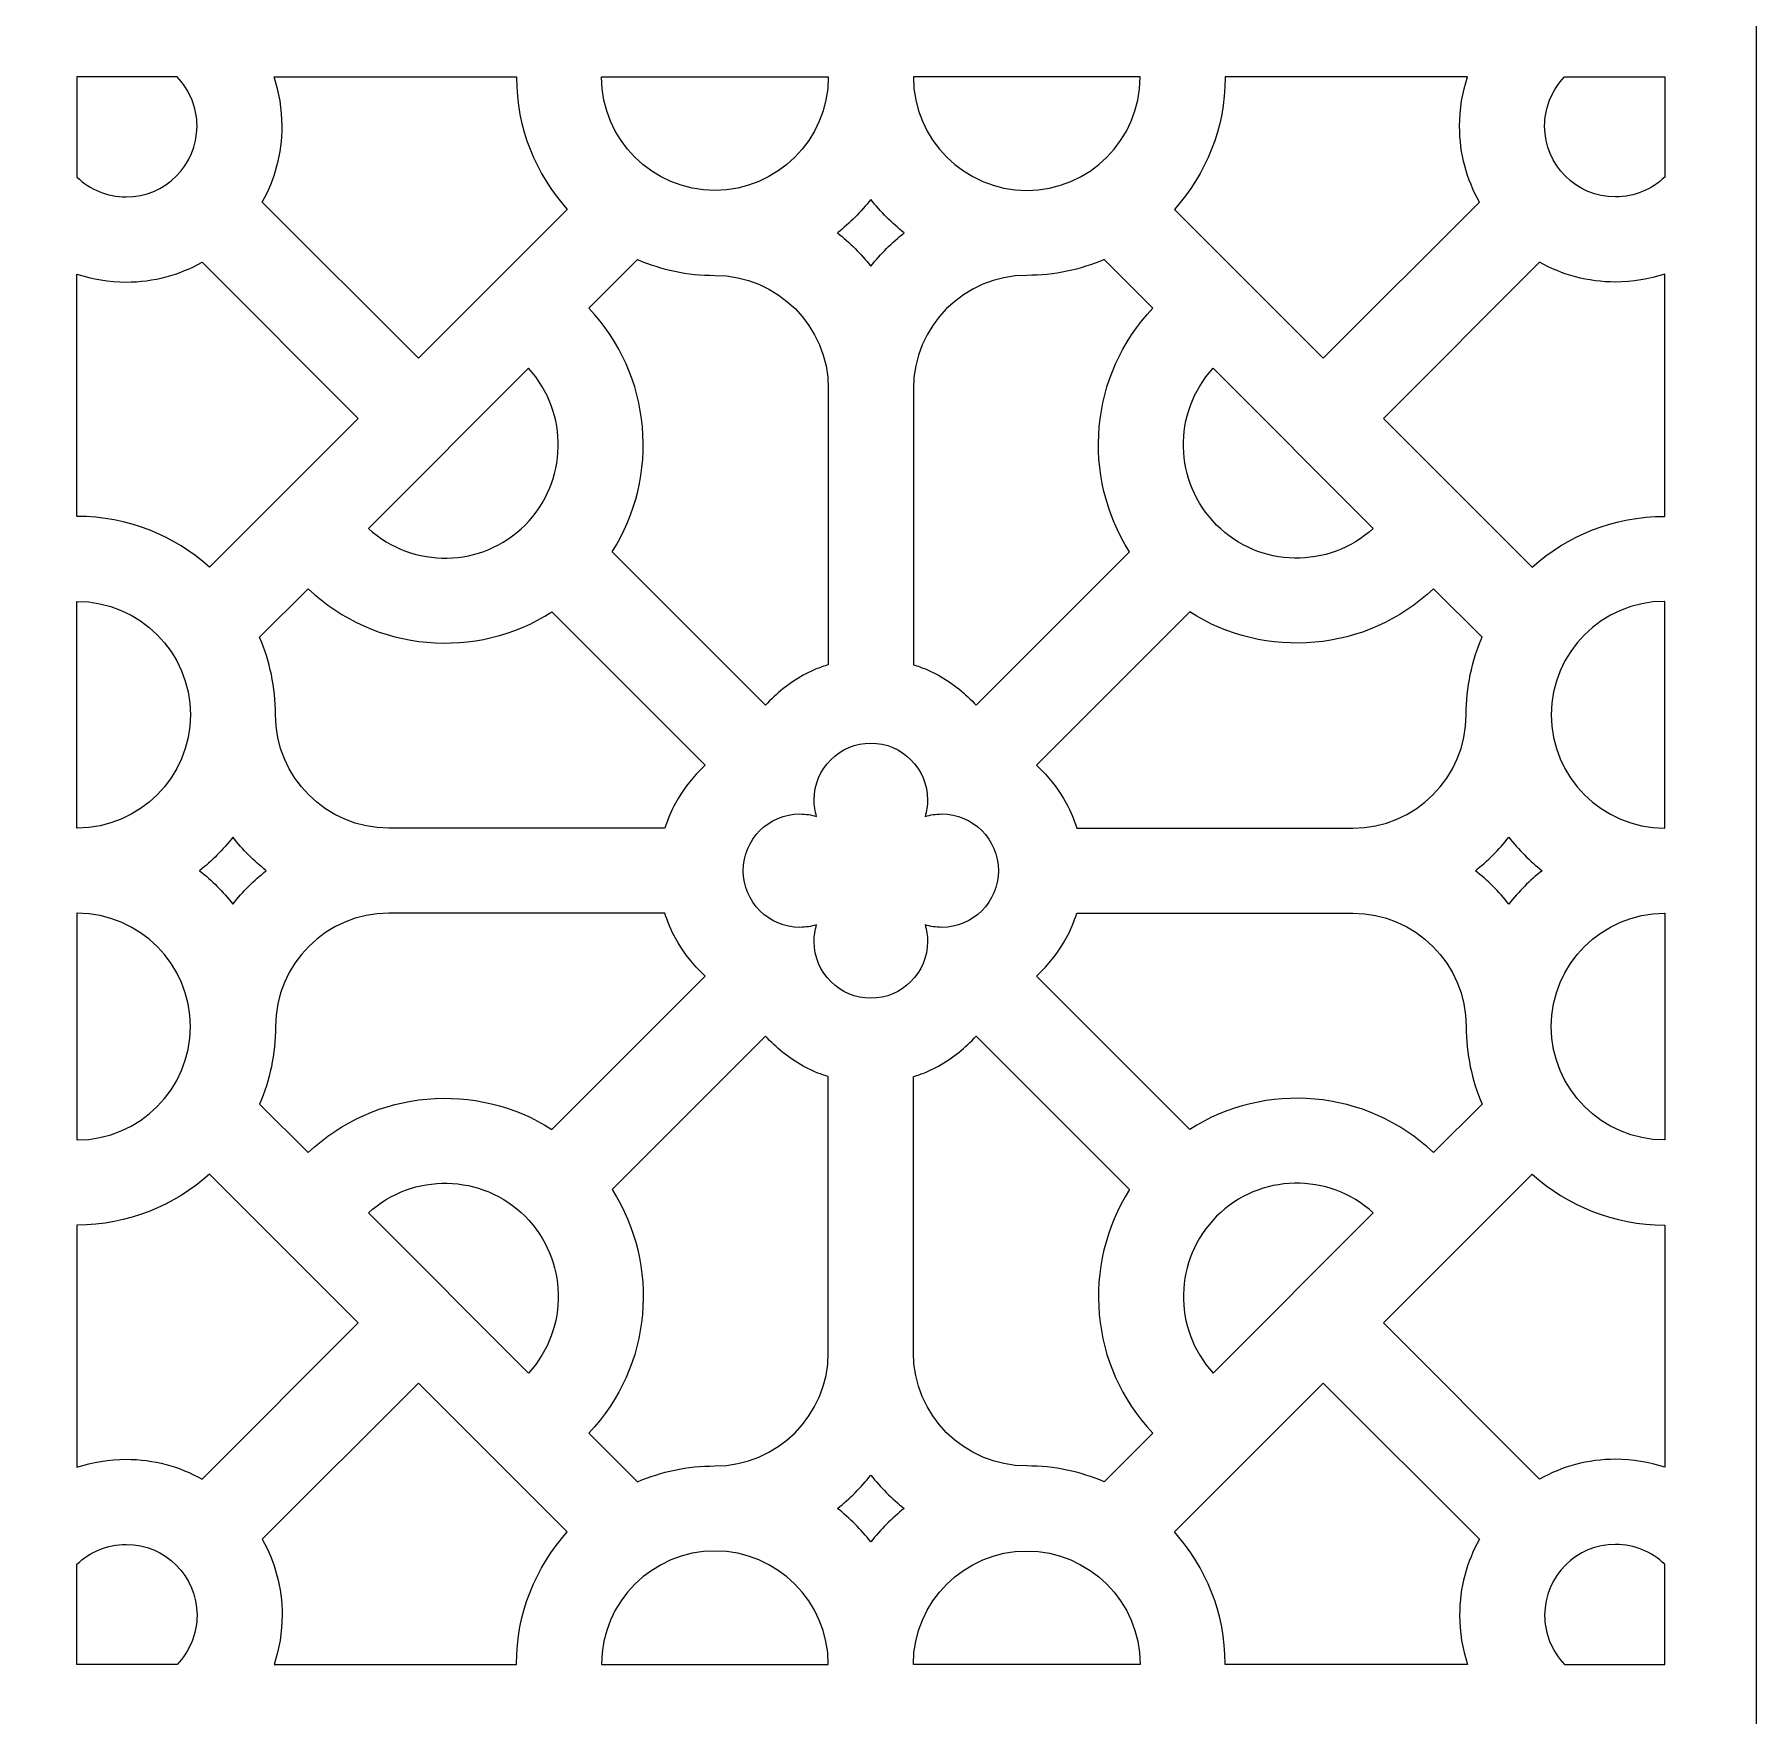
# Model space of a CAD drawing. Header units: centimetres. Extents: x -27.5 to -15.9, y -9.5 to 9.5.
# Drawn here: x -18.29 to -15.863, y -7.095 to -4.725 of the extents above; entities that cross this region are included whole.
import ezdxf

# ---------------------------------------------------------------- set-up
doc = ezdxf.new("R2010")
doc.units = ezdxf.units.CM
doc.header["$MEASUREMENT"] = 0
doc.layers.add('layer 1', color=7, linetype='Continuous')

msp = doc.modelspace()

# ---------------------------------------------------------------- linework, layer by layer
at = {"layer": 'layer 1', "color": 7, "lineweight": 9}
for points, knots in [([(-20.71823, 9.5), (-20.71823, 9.5), (-20.71823, 9.5), (-20.71823, 9.5), (-20.71823, 9.5), (-20.71823, 9.5), (-15.86253, 9.5), (-15.86253, 9.5), (-15.86253, 9.5), (-15.86253, 9.5), (-15.86253, -9.5), (-15.86253, -9.5), (-15.86253, -9.5), (-15.86253, -9.5), (-20.71823, -9.5), (-20.71823, -9.5), (-20.71823, -9.5), (-20.71823, -9.5), (-20.71823, 9.5), (-20.71823, 9.5)], [0, 0, 0, 0, 0.1666667, 0.1666667, 0.1666667, 0.1666667, 0.3333333, 0.3333333, 0.3333333, 0.3333333, 0.5, 0.5, 0.5, 0.5, 0.6666667, 0.6666667, 0.6666667, 0.6666667, 1, 1, 1, 1]), ([(-18.08925, -4.78488), (-18.08925, -4.78488), (-18.08925, -4.78488), (-18.08925, -4.78488), (-18.08925, -4.78488), (-18.07187, -4.80287), (-18.06116, -4.82734), (-18.06116, -4.85421), (-18.06116, -4.85421), (-18.06116, -4.90926), (-18.10605, -4.95414), (-18.1611, -4.95414), (-18.1611, -4.95414), (-18.18797, -4.95414), (-18.21244, -4.94343), (-18.23043, -4.92606), (-18.23043, -4.92606), (-18.23043, -4.92606), (-18.23043, -4.78488), (-18.23043, -4.78488), (-18.23043, -4.78488), (-18.23043, -4.78488), (-18.08925, -4.78488), (-18.08925, -4.78488)], [0, 0, 0, 0, 0.1428571, 0.1428571, 0.1428571, 0.1428571, 0.2857143, 0.2857143, 0.2857143, 0.2857143, 0.4285714, 0.4285714, 0.4285714, 0.4285714, 0.5714286, 0.5714286, 0.5714286, 0.5714286, 0.7142857, 0.7142857, 0.7142857, 0.7142857, 1, 1, 1, 1]), ([(-17.96921, -4.9613), (-17.96921, -4.9613), (-17.96921, -4.9613), (-17.96921, -4.9613), (-17.96921, -4.9613), (-17.96921, -4.9613), (-17.74903, -5.18149), (-17.74903, -5.18149), (-17.74903, -5.18149), (-17.74903, -5.18149), (-17.53914, -4.97159), (-17.53914, -4.97159), (-17.53914, -4.97159), (-17.58358, -4.92215), (-17.61071, -4.85687), (-17.61086, -4.78545), (-17.61086, -4.78545), (-17.61086, -4.78526), (-17.61086, -4.78508), (-17.61086, -4.78488), (-17.61086, -4.78488), (-17.61086, -4.78488), (-17.9525, -4.78488), (-17.9525, -4.78488), (-17.9525, -4.78488), (-17.94521, -4.80669), (-17.94125, -4.83001), (-17.94125, -4.85421), (-17.94125, -4.85421), (-17.94125, -4.89305), (-17.95143, -4.92958), (-17.96921, -4.9613)], [0, 0, 0, 0, 0.1111111, 0.1111111, 0.1111111, 0.1111111, 0.2222222, 0.2222222, 0.2222222, 0.2222222, 0.3333333, 0.3333333, 0.3333333, 0.3333333, 0.4444444, 0.4444444, 0.4444444, 0.4444444, 0.5555556, 0.5555556, 0.5555556, 0.5555556, 0.6666667, 0.6666667, 0.6666667, 0.6666667, 0.7777778, 0.7777778, 0.7777778, 0.7777778, 1, 1, 1, 1]), ([(-17.49095, -4.78488), (-17.49095, -4.78488), (-17.49095, -4.78488), (-17.49095, -4.78488), (-17.49095, -4.78488), (-17.49095, -4.78505), (-17.49095, -4.78522), (-17.49095, -4.78539), (-17.49095, -4.78539), (-17.49067, -4.87322), (-17.41895, -4.94477), (-17.33106, -4.94477), (-17.33106, -4.94477), (-17.2431, -4.94477), (-17.17134, -4.87311), (-17.17119, -4.78518), (-17.17119, -4.78518), (-17.17119, -4.78508), (-17.17117, -4.78499), (-17.17117, -4.78488), (-17.17117, -4.78488), (-17.17117, -4.78488), (-17.49095, -4.78488), (-17.49095, -4.78488)], [0, 0, 0, 0, 0.1428571, 0.1428571, 0.1428571, 0.1428571, 0.2857143, 0.2857143, 0.2857143, 0.2857143, 0.4285714, 0.4285714, 0.4285714, 0.4285714, 0.5714286, 0.5714286, 0.5714286, 0.5714286, 0.7142857, 0.7142857, 0.7142857, 0.7142857, 1, 1, 1, 1]), ([(-16.7315, -4.78488), (-16.7315, -4.78488), (-16.7315, -4.78488), (-16.7315, -4.78488), (-16.7315, -4.78488), (-16.7315, -4.78505), (-16.73151, -4.78522), (-16.73151, -4.78539), (-16.73151, -4.78539), (-16.73178, -4.87322), (-16.80349, -4.94477), (-16.89138, -4.94477), (-16.89138, -4.94477), (-16.97934, -4.94477), (-17.0511, -4.87311), (-17.05126, -4.78518), (-17.05126, -4.78518), (-17.05126, -4.78508), (-17.05127, -4.78499), (-17.05127, -4.78488), (-17.05127, -4.78488), (-17.05127, -4.78488), (-16.7315, -4.78488), (-16.7315, -4.78488)], [0, 0, 0, 0, 0.1428571, 0.1428571, 0.1428571, 0.1428571, 0.2857143, 0.2857143, 0.2857143, 0.2857143, 0.4285714, 0.4285714, 0.4285714, 0.4285714, 0.5714286, 0.5714286, 0.5714286, 0.5714286, 0.7142857, 0.7142857, 0.7142857, 0.7142857, 1, 1, 1, 1]), ([(-16.25323, -4.9613), (-16.25323, -4.9613), (-16.25323, -4.9613), (-16.25323, -4.9613), (-16.25323, -4.9613), (-16.25323, -4.9613), (-16.47342, -5.18149), (-16.47342, -5.18149), (-16.47342, -5.18149), (-16.47342, -5.18149), (-16.68332, -4.97159), (-16.68332, -4.97159), (-16.68332, -4.97159), (-16.63888, -4.92215), (-16.61173, -4.85687), (-16.61159, -4.78545), (-16.61159, -4.78545), (-16.61159, -4.78526), (-16.61158, -4.78508), (-16.61158, -4.78488), (-16.61158, -4.78488), (-16.61158, -4.78488), (-16.26996, -4.78488), (-16.26996, -4.78488), (-16.26996, -4.78488), (-16.27724, -4.80669), (-16.2812, -4.83001), (-16.2812, -4.85421), (-16.2812, -4.85421), (-16.2812, -4.89305), (-16.27103, -4.92958), (-16.25323, -4.9613)], [0, 0, 0, 0, 0.1111111, 0.1111111, 0.1111111, 0.1111111, 0.2222222, 0.2222222, 0.2222222, 0.2222222, 0.3333333, 0.3333333, 0.3333333, 0.3333333, 0.4444444, 0.4444444, 0.4444444, 0.4444444, 0.5555556, 0.5555556, 0.5555556, 0.5555556, 0.6666667, 0.6666667, 0.6666667, 0.6666667, 0.7777778, 0.7777778, 0.7777778, 0.7777778, 1, 1, 1, 1]), ([(-16.13319, -4.78488), (-16.13319, -4.78488), (-16.13319, -4.78488), (-16.13319, -4.78488), (-16.13319, -4.78488), (-16.15057, -4.80287), (-16.16128, -4.82734), (-16.16128, -4.85421), (-16.16128, -4.85421), (-16.16128, -4.90926), (-16.11639, -4.95414), (-16.06135, -4.95414), (-16.06135, -4.95414), (-16.03447, -4.95414), (-16.01002, -4.94343), (-15.99203, -4.92606), (-15.99203, -4.92606), (-15.99203, -4.92606), (-15.99203, -4.78488), (-15.99203, -4.78488), (-15.99203, -4.78488), (-15.99203, -4.78488), (-16.13319, -4.78488), (-16.13319, -4.78488)], [0, 0, 0, 0, 0.1428571, 0.1428571, 0.1428571, 0.1428571, 0.2857143, 0.2857143, 0.2857143, 0.2857143, 0.4285714, 0.4285714, 0.4285714, 0.4285714, 0.5714286, 0.5714286, 0.5714286, 0.5714286, 0.7142857, 0.7142857, 0.7142857, 0.7142857, 1, 1, 1, 1]), ([(-17.11123, -4.95763), (-17.11123, -4.95763), (-17.11123, -4.95763), (-17.11123, -4.95763), (-17.11123, -4.95763), (-17.09743, -4.97513), (-17.08162, -4.99094), (-17.06413, -5.00473), (-17.06413, -5.00473), (-17.08162, -5.01851), (-17.09743, -5.03432), (-17.11123, -5.05182), (-17.11123, -5.05182), (-17.12501, -5.03432), (-17.14082, -5.01851), (-17.15831, -5.00473), (-17.15831, -5.00473), (-17.14082, -4.99094), (-17.12501, -4.97513), (-17.11123, -4.95763)], [0, 0, 0, 0, 0.1666667, 0.1666667, 0.1666667, 0.1666667, 0.3333333, 0.3333333, 0.3333333, 0.3333333, 0.5, 0.5, 0.5, 0.5, 0.6666667, 0.6666667, 0.6666667, 0.6666667, 1, 1, 1, 1]), ([(-18.23043, -5.40444), (-18.23043, -5.40444), (-18.23043, -5.40444), (-18.23043, -5.40444), (-18.23043, -5.40444), (-18.23035, -5.40444), (-18.23028, -5.40445), (-18.23019, -5.40445), (-18.23019, -5.40445), (-18.15864, -5.4045), (-18.09324, -5.43166), (-18.0437, -5.47617), (-18.0437, -5.47617), (-18.0437, -5.47617), (-17.83381, -5.26628), (-17.83381, -5.26628), (-17.83381, -5.26628), (-17.83381, -5.26628), (-18.054, -5.04609), (-18.054, -5.04609), (-18.054, -5.04609), (-18.08572, -5.06389), (-18.12226, -5.07406), (-18.1611, -5.07406), (-18.1611, -5.07406), (-18.18531, -5.07406), (-18.20862, -5.0701), (-18.23043, -5.06282), (-18.23043, -5.06282), (-18.23043, -5.06282), (-18.23043, -5.40444), (-18.23043, -5.40444)], [0, 0, 0, 0, 0.1111111, 0.1111111, 0.1111111, 0.1111111, 0.2222222, 0.2222222, 0.2222222, 0.2222222, 0.3333333, 0.3333333, 0.3333333, 0.3333333, 0.4444444, 0.4444444, 0.4444444, 0.4444444, 0.5555556, 0.5555556, 0.5555556, 0.5555556, 0.6666667, 0.6666667, 0.6666667, 0.6666667, 0.7777778, 0.7777778, 0.7777778, 0.7777778, 1, 1, 1, 1]), ([(-17.47604, -5.45447), (-17.47604, -5.45447), (-17.47604, -5.45447), (-17.47604, -5.45447), (-17.47604, -5.45447), (-17.47604, -5.45447), (-17.25969, -5.67082), (-17.25969, -5.67082), (-17.25969, -5.67082), (-17.24455, -5.65404), (-17.22753, -5.64056), (-17.20664, -5.62852), (-17.20664, -5.62852), (-17.20664, -5.62852), (-17.18913, -5.62007), (-17.18913, -5.62007), (-17.18913, -5.62007), (-17.18306, -5.61766), (-17.17711, -5.61556), (-17.17117, -5.61373), (-17.17117, -5.61373), (-17.17117, -5.61373), (-17.17117, -5.22458), (-17.17117, -5.22458), (-17.17117, -5.22458), (-17.17117, -5.13651), (-17.24299, -5.06469), (-17.33106, -5.06469), (-17.33106, -5.06469), (-17.33106, -5.06469), (-17.33106, -5.06468), (-17.33106, -5.06468), (-17.33106, -5.06468), (-17.3698, -5.06468), (-17.40674, -5.05673), (-17.44035, -5.04239), (-17.44035, -5.04239), (-17.44035, -5.04239), (-17.50885, -5.11089), (-17.50885, -5.11089), (-17.50885, -5.11089), (-17.41898, -5.20542), (-17.40807, -5.34819), (-17.47604, -5.45447)], [0, 0, 0, 0, 0.0833333, 0.0833333, 0.0833333, 0.0833333, 0.1666667, 0.1666667, 0.1666667, 0.1666667, 0.25, 0.25, 0.25, 0.25, 0.3333333, 0.3333333, 0.3333333, 0.3333333, 0.4166667, 0.4166667, 0.4166667, 0.4166667, 0.5, 0.5, 0.5, 0.5, 0.5833333, 0.5833333, 0.5833333, 0.5833333, 0.6666667, 0.6666667, 0.6666667, 0.6666667, 0.75, 0.75, 0.75, 0.75, 0.8333333, 0.8333333, 0.8333333, 0.8333333, 1, 1, 1, 1]), ([(-16.7464, -5.45447), (-16.7464, -5.45447), (-16.7464, -5.45447), (-16.7464, -5.45447), (-16.7464, -5.45447), (-16.7464, -5.45447), (-16.96275, -5.67082), (-16.96275, -5.67082), (-16.96275, -5.67082), (-16.97789, -5.65404), (-16.99491, -5.64056), (-17.01582, -5.62852), (-17.01582, -5.62852), (-17.01582, -5.62852), (-17.03332, -5.62007), (-17.03332, -5.62007), (-17.03332, -5.62007), (-17.03939, -5.61766), (-17.04535, -5.61556), (-17.05127, -5.61373), (-17.05127, -5.61373), (-17.05127, -5.61373), (-17.05127, -5.22458), (-17.05127, -5.22458), (-17.05127, -5.22458), (-17.05127, -5.13651), (-16.97944, -5.06469), (-16.89138, -5.06469), (-16.89138, -5.06469), (-16.89138, -5.06469), (-16.89138, -5.06468), (-16.89138, -5.06468), (-16.89138, -5.06468), (-16.85264, -5.06468), (-16.8157, -5.05673), (-16.78209, -5.04239), (-16.78209, -5.04239), (-16.78209, -5.04239), (-16.71361, -5.11089), (-16.71361, -5.11089), (-16.71361, -5.11089), (-16.80346, -5.20542), (-16.81439, -5.34819), (-16.7464, -5.45447)], [0, 0, 0, 0, 0.0833333, 0.0833333, 0.0833333, 0.0833333, 0.1666667, 0.1666667, 0.1666667, 0.1666667, 0.25, 0.25, 0.25, 0.25, 0.3333333, 0.3333333, 0.3333333, 0.3333333, 0.4166667, 0.4166667, 0.4166667, 0.4166667, 0.5, 0.5, 0.5, 0.5, 0.5833333, 0.5833333, 0.5833333, 0.5833333, 0.6666667, 0.6666667, 0.6666667, 0.6666667, 0.75, 0.75, 0.75, 0.75, 0.8333333, 0.8333333, 0.8333333, 0.8333333, 1, 1, 1, 1]), ([(-15.99203, -5.40444), (-15.99203, -5.40444), (-15.99203, -5.40444), (-15.99203, -5.40444), (-15.99203, -5.40444), (-15.99203, -5.40444), (-15.99225, -5.40445), (-15.99225, -5.40445), (-15.99225, -5.40445), (-16.06381, -5.4045), (-16.1292, -5.43166), (-16.17874, -5.47617), (-16.17874, -5.47617), (-16.17874, -5.47617), (-16.38863, -5.26628), (-16.38863, -5.26628), (-16.38863, -5.26628), (-16.38863, -5.26628), (-16.16844, -5.04609), (-16.16844, -5.04609), (-16.16844, -5.04609), (-16.13672, -5.06389), (-16.10018, -5.07406), (-16.06135, -5.07406), (-16.06135, -5.07406), (-16.03715, -5.07406), (-16.01384, -5.0701), (-15.99203, -5.06282), (-15.99203, -5.06282), (-15.99203, -5.06282), (-15.99203, -5.40444), (-15.99203, -5.40444)], [0, 0, 0, 0, 0.1111111, 0.1111111, 0.1111111, 0.1111111, 0.2222222, 0.2222222, 0.2222222, 0.2222222, 0.3333333, 0.3333333, 0.3333333, 0.3333333, 0.4444444, 0.4444444, 0.4444444, 0.4444444, 0.5555556, 0.5555556, 0.5555556, 0.5555556, 0.6666667, 0.6666667, 0.6666667, 0.6666667, 0.7777778, 0.7777778, 0.7777778, 0.7777778, 1, 1, 1, 1]), ([(-17.59369, -5.19574), (-17.59369, -5.19574), (-17.59369, -5.19574), (-17.59369, -5.19574), (-17.59369, -5.19574), (-17.53643, -5.25834), (-17.53806, -5.3561), (-17.59864, -5.41668), (-17.59864, -5.41668), (-17.65921, -5.47725), (-17.75697, -5.47889), (-17.81956, -5.42162), (-17.81956, -5.42162), (-17.81956, -5.42162), (-17.59369, -5.19574), (-17.59369, -5.19574)], [0, 0, 0, 0, 0.2, 0.2, 0.2, 0.2, 0.4, 0.4, 0.4, 0.4, 0.6, 0.6, 0.6, 0.6, 1, 1, 1, 1]), ([(-16.62875, -5.19574), (-16.62875, -5.19574), (-16.62875, -5.19574), (-16.62875, -5.19574), (-16.62875, -5.19574), (-16.68603, -5.25834), (-16.6844, -5.3561), (-16.6238, -5.41668), (-16.6238, -5.41668), (-16.56323, -5.47725), (-16.46549, -5.47889), (-16.40289, -5.42162), (-16.40289, -5.42162), (-16.40289, -5.42162), (-16.62875, -5.19574), (-16.62875, -5.19574)], [0, 0, 0, 0, 0.2, 0.2, 0.2, 0.2, 0.4, 0.4, 0.4, 0.4, 0.6, 0.6, 0.6, 0.6, 1, 1, 1, 1]), ([(-17.34456, -5.75554), (-17.34456, -5.75554), (-17.34456, -5.75554), (-17.34456, -5.75554), (-17.34456, -5.75554), (-17.34456, -5.75554), (-17.56083, -5.53926), (-17.56083, -5.53926), (-17.56083, -5.53926), (-17.6671, -5.60724), (-17.80989, -5.59632), (-17.90441, -5.50646), (-17.90441, -5.50646), (-17.90441, -5.50646), (-17.97291, -5.57496), (-17.97291, -5.57496), (-17.97291, -5.57496), (-17.95857, -5.60856), (-17.95063, -5.6455), (-17.95063, -5.68425), (-17.95063, -5.68425), (-17.95063, -5.77231), (-17.8788, -5.84414), (-17.79074, -5.84414), (-17.79074, -5.84414), (-17.79074, -5.84414), (-17.40152, -5.84414), (-17.40152, -5.84414), (-17.40152, -5.84414), (-17.39777, -5.83223), (-17.39294, -5.82065), (-17.38679, -5.80868), (-17.38679, -5.80868), (-17.37688, -5.79147), (-17.36619, -5.77716), (-17.35248, -5.76279), (-17.35248, -5.76279), (-17.34983, -5.76028), (-17.34721, -5.75786), (-17.34456, -5.75554)], [0, 0, 0, 0, 0.0909091, 0.0909091, 0.0909091, 0.0909091, 0.1818182, 0.1818182, 0.1818182, 0.1818182, 0.2727273, 0.2727273, 0.2727273, 0.2727273, 0.3636364, 0.3636364, 0.3636364, 0.3636364, 0.4545455, 0.4545455, 0.4545455, 0.4545455, 0.5454545, 0.5454545, 0.5454545, 0.5454545, 0.6363636, 0.6363636, 0.6363636, 0.6363636, 0.7272727, 0.7272727, 0.7272727, 0.7272727, 0.8181818, 0.8181818, 0.8181818, 0.8181818, 1, 1, 1, 1]), ([(-16.87789, -5.75554), (-16.87789, -5.75554), (-16.87789, -5.75554), (-16.87789, -5.75554), (-16.87789, -5.75554), (-16.87789, -5.75554), (-16.66161, -5.53926), (-16.66161, -5.53926), (-16.66161, -5.53926), (-16.55534, -5.60724), (-16.41255, -5.59632), (-16.31803, -5.50646), (-16.31803, -5.50646), (-16.31803, -5.50646), (-16.24953, -5.57496), (-16.24953, -5.57496), (-16.24953, -5.57496), (-16.26389, -5.60856), (-16.27183, -5.6455), (-16.27183, -5.68425), (-16.27183, -5.68425), (-16.27183, -5.77231), (-16.34366, -5.84414), (-16.43172, -5.84414), (-16.43172, -5.84414), (-16.43172, -5.84414), (-16.82092, -5.84414), (-16.82092, -5.84414), (-16.82092, -5.84414), (-16.82467, -5.83223), (-16.82951, -5.82065), (-16.83566, -5.80868), (-16.83566, -5.80868), (-16.84556, -5.79147), (-16.85625, -5.77716), (-16.86998, -5.76279), (-16.86998, -5.76279), (-16.87261, -5.76028), (-16.87524, -5.75786), (-16.87789, -5.75554)], [0, 0, 0, 0, 0.0909091, 0.0909091, 0.0909091, 0.0909091, 0.1818182, 0.1818182, 0.1818182, 0.1818182, 0.2727273, 0.2727273, 0.2727273, 0.2727273, 0.3636364, 0.3636364, 0.3636364, 0.3636364, 0.4545455, 0.4545455, 0.4545455, 0.4545455, 0.5454545, 0.5454545, 0.5454545, 0.5454545, 0.6363636, 0.6363636, 0.6363636, 0.6363636, 0.7272727, 0.7272727, 0.7272727, 0.7272727, 0.8181818, 0.8181818, 0.8181818, 0.8181818, 1, 1, 1, 1]), ([(-18.23043, -5.84414), (-18.23043, -5.84414), (-18.23043, -5.84414), (-18.23043, -5.84414), (-18.23043, -5.84414), (-18.23026, -5.84414), (-18.23009, -5.84413), (-18.22992, -5.84413), (-18.22992, -5.84413), (-18.1421, -5.84385), (-18.07054, -5.77214), (-18.07054, -5.68425), (-18.07054, -5.68425), (-18.07054, -5.59628), (-18.1422, -5.52453), (-18.23012, -5.52436), (-18.23012, -5.52436), (-18.23012, -5.52436), (-18.23033, -5.52436), (-18.23043, -5.52436), (-18.23043, -5.52436), (-18.23043, -5.52436), (-18.23043, -5.84414), (-18.23043, -5.84414)], [0, 0, 0, 0, 0.1428571, 0.1428571, 0.1428571, 0.1428571, 0.2857143, 0.2857143, 0.2857143, 0.2857143, 0.4285714, 0.4285714, 0.4285714, 0.4285714, 0.5714286, 0.5714286, 0.5714286, 0.5714286, 0.7142857, 0.7142857, 0.7142857, 0.7142857, 1, 1, 1, 1]), ([(-15.99203, -5.84414), (-15.99203, -5.84414), (-15.99203, -5.84414), (-15.99203, -5.84414), (-15.99203, -5.84414), (-15.9922, -5.84414), (-15.99235, -5.84413), (-15.99252, -5.84413), (-15.99252, -5.84413), (-16.08036, -5.84385), (-16.15191, -5.77214), (-16.15191, -5.68425), (-16.15191, -5.68425), (-16.15191, -5.59628), (-16.08024, -5.52453), (-15.99232, -5.52436), (-15.99232, -5.52436), (-15.99222, -5.52436), (-15.99213, -5.52436), (-15.99203, -5.52436), (-15.99203, -5.52436), (-15.99203, -5.52436), (-15.99203, -5.84414), (-15.99203, -5.84414)], [0, 0, 0, 0, 0.1428571, 0.1428571, 0.1428571, 0.1428571, 0.2857143, 0.2857143, 0.2857143, 0.2857143, 0.4285714, 0.4285714, 0.4285714, 0.4285714, 0.5714286, 0.5714286, 0.5714286, 0.5714286, 0.7142857, 0.7142857, 0.7142857, 0.7142857, 1, 1, 1, 1]), ([(-17.29112, -5.90408), (-17.29112, -5.90408), (-17.29112, -5.90408), (-17.29112, -5.90408), (-17.29112, -5.90408), (-17.29112, -5.94811), (-17.25521, -5.98403), (-17.21118, -5.98403), (-17.21118, -5.98403), (-17.20299, -5.98403), (-17.19506, -5.98278), (-17.18761, -5.98048), (-17.18761, -5.98048), (-17.18993, -5.98793), (-17.19117, -5.99584), (-17.19117, -6.00403), (-17.19117, -6.00403), (-17.19117, -6.04807), (-17.15526, -6.08397), (-17.11123, -6.08397), (-17.11123, -6.08397), (-17.11123, -6.08397), (-17.11121, -6.08397), (-17.11121, -6.08397), (-17.11121, -6.08397), (-17.06718, -6.08397), (-17.03127, -6.04807), (-17.03127, -6.00403), (-17.03127, -6.00403), (-17.03127, -5.99584), (-17.03253, -5.98793), (-17.03483, -5.98048), (-17.03483, -5.98048), (-17.02738, -5.98278), (-17.01947, -5.98403), (-17.01128, -5.98403), (-17.01128, -5.98403), (-16.96725, -5.98403), (-16.93134, -5.94811), (-16.93134, -5.90408), (-16.93134, -5.90408), (-16.93134, -5.86005), (-16.96725, -5.82414), (-17.01128, -5.82414), (-17.01128, -5.82414), (-17.01947, -5.82414), (-17.02738, -5.8254), (-17.03483, -5.8277), (-17.03483, -5.8277), (-17.03253, -5.82024), (-17.03127, -5.81233), (-17.03127, -5.80414), (-17.03127, -5.80414), (-17.03127, -5.76011), (-17.06718, -5.72419), (-17.11121, -5.72419), (-17.11121, -5.72419), (-17.11121, -5.72419), (-17.11123, -5.72419), (-17.11123, -5.72419), (-17.11123, -5.72419), (-17.15526, -5.72419), (-17.19117, -5.76011), (-17.19117, -5.80414), (-17.19117, -5.80414), (-17.19117, -5.81233), (-17.18993, -5.82024), (-17.18761, -5.8277), (-17.18761, -5.8277), (-17.19506, -5.8254), (-17.20299, -5.82414), (-17.21118, -5.82414), (-17.21118, -5.82414), (-17.25521, -5.82414), (-17.29112, -5.86005), (-17.29112, -5.90408)], [0, 0, 0, 0, 0.05, 0.05, 0.05, 0.05, 0.1, 0.1, 0.1, 0.1, 0.15, 0.15, 0.15, 0.15, 0.2, 0.2, 0.2, 0.2, 0.25, 0.25, 0.25, 0.25, 0.3, 0.3, 0.3, 0.3, 0.35, 0.35, 0.35, 0.35, 0.4, 0.4, 0.4, 0.4, 0.45, 0.45, 0.45, 0.45, 0.5, 0.5, 0.5, 0.5, 0.55, 0.55, 0.55, 0.55, 0.6, 0.6, 0.6, 0.6, 0.65, 0.65, 0.65, 0.65, 0.7, 0.7, 0.7, 0.7, 0.75, 0.75, 0.75, 0.75, 0.8, 0.8, 0.8, 0.8, 0.85, 0.85, 0.85, 0.85, 0.9, 0.9, 0.9, 0.9, 1, 1, 1, 1]), ([(-17.96349, -5.90408), (-17.96349, -5.90408), (-17.96349, -5.90408), (-17.96349, -5.90408), (-17.96349, -5.90408), (-17.98098, -5.91787), (-17.9968, -5.93368), (-18.01058, -5.95118), (-18.01058, -5.95118), (-18.02436, -5.93368), (-18.04019, -5.91787), (-18.05768, -5.90408), (-18.05768, -5.90408), (-18.04019, -5.8903), (-18.02436, -5.87449), (-18.01058, -5.857), (-18.01058, -5.857), (-17.9968, -5.87449), (-17.98098, -5.8903), (-17.96349, -5.90408)], [0, 0, 0, 0, 0.1666667, 0.1666667, 0.1666667, 0.1666667, 0.3333333, 0.3333333, 0.3333333, 0.3333333, 0.5, 0.5, 0.5, 0.5, 0.6666667, 0.6666667, 0.6666667, 0.6666667, 1, 1, 1, 1]), ([(-16.25898, -5.90408), (-16.25898, -5.90408), (-16.25898, -5.90408), (-16.25898, -5.90408), (-16.25898, -5.90408), (-16.24148, -5.91787), (-16.22565, -5.93368), (-16.21187, -5.95118), (-16.21187, -5.95118), (-16.19808, -5.93368), (-16.18225, -5.91787), (-16.16477, -5.90408), (-16.16477, -5.90408), (-16.16477, -5.90408), (-16.16476, -5.90408), (-16.16476, -5.90408), (-16.16476, -5.90408), (-16.16476, -5.90408), (-16.16477, -5.90408), (-16.16477, -5.90408), (-16.16477, -5.90408), (-16.18225, -5.8903), (-16.19808, -5.87449), (-16.21187, -5.857), (-16.21187, -5.857), (-16.22565, -5.87449), (-16.24148, -5.8903), (-16.25898, -5.90408)], [0, 0, 0, 0, 0.125, 0.125, 0.125, 0.125, 0.25, 0.25, 0.25, 0.25, 0.375, 0.375, 0.375, 0.375, 0.5, 0.5, 0.5, 0.5, 0.625, 0.625, 0.625, 0.625, 0.75, 0.75, 0.75, 0.75, 1, 1, 1, 1]), ([(-18.23043, -5.96404), (-18.23043, -5.96404), (-18.23043, -5.96404), (-18.23043, -5.96404), (-18.23043, -5.96404), (-18.23026, -5.96404), (-18.23009, -5.96404), (-18.22992, -5.96404), (-18.22992, -5.96404), (-18.1421, -5.96431), (-18.07054, -6.03603), (-18.07054, -6.12392), (-18.07054, -6.12392), (-18.07054, -6.21189), (-18.1422, -6.28364), (-18.23012, -6.28381), (-18.23012, -6.28381), (-18.23012, -6.28381), (-18.23033, -6.28381), (-18.23043, -6.28381), (-18.23043, -6.28381), (-18.23043, -6.28381), (-18.23043, -5.96404), (-18.23043, -5.96404)], [0, 0, 0, 0, 0.1428571, 0.1428571, 0.1428571, 0.1428571, 0.2857143, 0.2857143, 0.2857143, 0.2857143, 0.4285714, 0.4285714, 0.4285714, 0.4285714, 0.5714286, 0.5714286, 0.5714286, 0.5714286, 0.7142857, 0.7142857, 0.7142857, 0.7142857, 1, 1, 1, 1]), ([(-17.34456, -6.05263), (-17.34456, -6.05263), (-17.34456, -6.05263), (-17.34456, -6.05263), (-17.34456, -6.05263), (-17.34456, -6.05263), (-17.56083, -6.26891), (-17.56083, -6.26891), (-17.56083, -6.26891), (-17.6671, -6.20094), (-17.80989, -6.21185), (-17.90441, -6.30171), (-17.90441, -6.30171), (-17.90441, -6.30171), (-17.97291, -6.23321), (-17.97291, -6.23321), (-17.97291, -6.23321), (-17.95857, -6.19961), (-17.95063, -6.16267), (-17.95063, -6.12392), (-17.95063, -6.12392), (-17.95063, -6.03586), (-17.8788, -5.96403), (-17.79074, -5.96403), (-17.79074, -5.96403), (-17.79074, -5.96403), (-17.40152, -5.96403), (-17.40152, -5.96403), (-17.40152, -5.96403), (-17.39777, -5.97594), (-17.39294, -5.98751), (-17.38679, -5.99949), (-17.38679, -5.99949), (-17.37688, -6.0167), (-17.36619, -6.03101), (-17.35248, -6.04538), (-17.35248, -6.04538), (-17.34983, -6.0479), (-17.34721, -6.0503), (-17.34456, -6.05263)], [0, 0, 0, 0, 0.0909091, 0.0909091, 0.0909091, 0.0909091, 0.1818182, 0.1818182, 0.1818182, 0.1818182, 0.2727273, 0.2727273, 0.2727273, 0.2727273, 0.3636364, 0.3636364, 0.3636364, 0.3636364, 0.4545455, 0.4545455, 0.4545455, 0.4545455, 0.5454545, 0.5454545, 0.5454545, 0.5454545, 0.6363636, 0.6363636, 0.6363636, 0.6363636, 0.7272727, 0.7272727, 0.7272727, 0.7272727, 0.8181818, 0.8181818, 0.8181818, 0.8181818, 1, 1, 1, 1]), ([(-16.87789, -6.05263), (-16.87789, -6.05263), (-16.87789, -6.05263), (-16.87789, -6.05263), (-16.87789, -6.05263), (-16.87789, -6.05263), (-16.66161, -6.26891), (-16.66161, -6.26891), (-16.66161, -6.26891), (-16.55534, -6.20094), (-16.41255, -6.21185), (-16.31803, -6.30171), (-16.31803, -6.30171), (-16.31803, -6.30171), (-16.24953, -6.23321), (-16.24953, -6.23321), (-16.24953, -6.23321), (-16.26389, -6.19961), (-16.27183, -6.16267), (-16.27183, -6.12392), (-16.27183, -6.12392), (-16.27183, -6.03586), (-16.34366, -5.96403), (-16.43172, -5.96403), (-16.43172, -5.96403), (-16.43172, -5.96403), (-16.82092, -5.96403), (-16.82092, -5.96403), (-16.82092, -5.96403), (-16.82467, -5.97594), (-16.82951, -5.98751), (-16.83566, -5.99949), (-16.83566, -5.99949), (-16.84556, -6.0167), (-16.85625, -6.03101), (-16.86998, -6.04538), (-16.86998, -6.04538), (-16.87261, -6.0479), (-16.87524, -6.0503), (-16.87789, -6.05263)], [0, 0, 0, 0, 0.0909091, 0.0909091, 0.0909091, 0.0909091, 0.1818182, 0.1818182, 0.1818182, 0.1818182, 0.2727273, 0.2727273, 0.2727273, 0.2727273, 0.3636364, 0.3636364, 0.3636364, 0.3636364, 0.4545455, 0.4545455, 0.4545455, 0.4545455, 0.5454545, 0.5454545, 0.5454545, 0.5454545, 0.6363636, 0.6363636, 0.6363636, 0.6363636, 0.7272727, 0.7272727, 0.7272727, 0.7272727, 0.8181818, 0.8181818, 0.8181818, 0.8181818, 1, 1, 1, 1]), ([(-15.99203, -5.96404), (-15.99203, -5.96404), (-15.99203, -5.96404), (-15.99203, -5.96404), (-15.99203, -5.96404), (-15.9922, -5.96404), (-15.99235, -5.96404), (-15.99252, -5.96404), (-15.99252, -5.96404), (-16.08036, -5.96431), (-16.15191, -6.03603), (-16.15191, -6.12392), (-16.15191, -6.12392), (-16.15191, -6.21189), (-16.08024, -6.28364), (-15.99232, -6.28381), (-15.99232, -6.28381), (-15.99222, -6.28381), (-15.99213, -6.28381), (-15.99203, -6.28381), (-15.99203, -6.28381), (-15.99203, -6.28381), (-15.99203, -5.96404), (-15.99203, -5.96404)], [0, 0, 0, 0, 0.1428571, 0.1428571, 0.1428571, 0.1428571, 0.2857143, 0.2857143, 0.2857143, 0.2857143, 0.4285714, 0.4285714, 0.4285714, 0.4285714, 0.5714286, 0.5714286, 0.5714286, 0.5714286, 0.7142857, 0.7142857, 0.7142857, 0.7142857, 1, 1, 1, 1]), ([(-17.47604, -6.3537), (-17.47604, -6.3537), (-17.47604, -6.3537), (-17.47604, -6.3537), (-17.47604, -6.3537), (-17.47604, -6.3537), (-17.25969, -6.13734), (-17.25969, -6.13734), (-17.25969, -6.13734), (-17.24455, -6.15412), (-17.22753, -6.16761), (-17.20664, -6.17965), (-17.20664, -6.17965), (-17.20664, -6.17965), (-17.18913, -6.18811), (-17.18913, -6.18811), (-17.18913, -6.18811), (-17.18306, -6.19052), (-17.17711, -6.19261), (-17.17117, -6.19445), (-17.17117, -6.19445), (-17.17117, -6.19445), (-17.17117, -6.5836), (-17.17117, -6.5836), (-17.17117, -6.5836), (-17.17117, -6.67166), (-17.24299, -6.74349), (-17.33106, -6.74349), (-17.33106, -6.74349), (-17.3698, -6.74349), (-17.40674, -6.75143), (-17.44035, -6.76577), (-17.44035, -6.76577), (-17.44035, -6.76577), (-17.50885, -6.69728), (-17.50885, -6.69728), (-17.50885, -6.69728), (-17.41898, -6.60275), (-17.40807, -6.45997), (-17.47604, -6.3537)], [0, 0, 0, 0, 0.0909091, 0.0909091, 0.0909091, 0.0909091, 0.1818182, 0.1818182, 0.1818182, 0.1818182, 0.2727273, 0.2727273, 0.2727273, 0.2727273, 0.3636364, 0.3636364, 0.3636364, 0.3636364, 0.4545455, 0.4545455, 0.4545455, 0.4545455, 0.5454545, 0.5454545, 0.5454545, 0.5454545, 0.6363636, 0.6363636, 0.6363636, 0.6363636, 0.7272727, 0.7272727, 0.7272727, 0.7272727, 0.8181818, 0.8181818, 0.8181818, 0.8181818, 1, 1, 1, 1]), ([(-16.7464, -6.3537), (-16.7464, -6.3537), (-16.7464, -6.3537), (-16.7464, -6.3537), (-16.7464, -6.3537), (-16.7464, -6.3537), (-16.96275, -6.13734), (-16.96275, -6.13734), (-16.96275, -6.13734), (-16.97789, -6.15412), (-16.99491, -6.16761), (-17.01582, -6.17965), (-17.01582, -6.17965), (-17.01582, -6.17965), (-17.03332, -6.18811), (-17.03332, -6.18811), (-17.03332, -6.18811), (-17.03939, -6.19052), (-17.04535, -6.19261), (-17.05127, -6.19445), (-17.05127, -6.19445), (-17.05127, -6.19445), (-17.05127, -6.5836), (-17.05127, -6.5836), (-17.05127, -6.5836), (-17.05127, -6.67166), (-16.97944, -6.74349), (-16.89138, -6.74349), (-16.89138, -6.74349), (-16.85264, -6.74349), (-16.8157, -6.75143), (-16.78209, -6.76577), (-16.78209, -6.76577), (-16.78209, -6.76577), (-16.71361, -6.69728), (-16.71361, -6.69728), (-16.71361, -6.69728), (-16.80346, -6.60275), (-16.81439, -6.45997), (-16.7464, -6.3537)], [0, 0, 0, 0, 0.0909091, 0.0909091, 0.0909091, 0.0909091, 0.1818182, 0.1818182, 0.1818182, 0.1818182, 0.2727273, 0.2727273, 0.2727273, 0.2727273, 0.3636364, 0.3636364, 0.3636364, 0.3636364, 0.4545455, 0.4545455, 0.4545455, 0.4545455, 0.5454545, 0.5454545, 0.5454545, 0.5454545, 0.6363636, 0.6363636, 0.6363636, 0.6363636, 0.7272727, 0.7272727, 0.7272727, 0.7272727, 0.8181818, 0.8181818, 0.8181818, 0.8181818, 1, 1, 1, 1]), ([(-18.23043, -6.40373), (-18.23043, -6.40373), (-18.23043, -6.40373), (-18.23043, -6.40373), (-18.23043, -6.40373), (-18.23035, -6.40373), (-18.23028, -6.40373), (-18.23019, -6.40373), (-18.23019, -6.40373), (-18.15864, -6.40367), (-18.09324, -6.37651), (-18.0437, -6.332), (-18.0437, -6.332), (-18.0437, -6.332), (-17.83381, -6.54189), (-17.83381, -6.54189), (-17.83381, -6.54189), (-17.83381, -6.54189), (-18.054, -6.76208), (-18.054, -6.76208), (-18.054, -6.76208), (-18.08572, -6.74428), (-18.12226, -6.73411), (-18.1611, -6.73411), (-18.1611, -6.73411), (-18.18531, -6.73411), (-18.20862, -6.73807), (-18.23043, -6.74536), (-18.23043, -6.74536), (-18.23043, -6.74536), (-18.23043, -6.40373), (-18.23043, -6.40373)], [0, 0, 0, 0, 0.1111111, 0.1111111, 0.1111111, 0.1111111, 0.2222222, 0.2222222, 0.2222222, 0.2222222, 0.3333333, 0.3333333, 0.3333333, 0.3333333, 0.4444444, 0.4444444, 0.4444444, 0.4444444, 0.5555556, 0.5555556, 0.5555556, 0.5555556, 0.6666667, 0.6666667, 0.6666667, 0.6666667, 0.7777778, 0.7777778, 0.7777778, 0.7777778, 1, 1, 1, 1]), ([(-17.59369, -6.61243), (-17.59369, -6.61243), (-17.59369, -6.61243), (-17.59369, -6.61243), (-17.59369, -6.61243), (-17.53643, -6.54982), (-17.53806, -6.45206), (-17.59864, -6.39149), (-17.59864, -6.39149), (-17.65921, -6.33092), (-17.75697, -6.32928), (-17.81956, -6.38655), (-17.81956, -6.38655), (-17.81956, -6.38655), (-17.59369, -6.61243), (-17.59369, -6.61243)], [0, 0, 0, 0, 0.2, 0.2, 0.2, 0.2, 0.4, 0.4, 0.4, 0.4, 0.6, 0.6, 0.6, 0.6, 1, 1, 1, 1]), ([(-16.62875, -6.61243), (-16.62875, -6.61243), (-16.62875, -6.61243), (-16.62875, -6.61243), (-16.62875, -6.61243), (-16.68603, -6.54982), (-16.6844, -6.45206), (-16.6238, -6.39149), (-16.6238, -6.39149), (-16.56323, -6.33092), (-16.46549, -6.32928), (-16.40289, -6.38655), (-16.40289, -6.38655), (-16.40289, -6.38655), (-16.62875, -6.61243), (-16.62875, -6.61243)], [0, 0, 0, 0, 0.2, 0.2, 0.2, 0.2, 0.4, 0.4, 0.4, 0.4, 0.6, 0.6, 0.6, 0.6, 1, 1, 1, 1]), ([(-15.99203, -6.40373), (-15.99203, -6.40373), (-15.99203, -6.40373), (-15.99203, -6.40373), (-15.99203, -6.40373), (-15.99203, -6.40373), (-15.99225, -6.40373), (-15.99225, -6.40373), (-15.99225, -6.40373), (-16.06381, -6.40367), (-16.1292, -6.37651), (-16.17874, -6.332), (-16.17874, -6.332), (-16.17874, -6.332), (-16.38863, -6.54189), (-16.38863, -6.54189), (-16.38863, -6.54189), (-16.38863, -6.54189), (-16.16844, -6.76208), (-16.16844, -6.76208), (-16.16844, -6.76208), (-16.13672, -6.74428), (-16.10018, -6.73411), (-16.06135, -6.73411), (-16.06135, -6.73411), (-16.03715, -6.73411), (-16.01384, -6.73807), (-15.99203, -6.74536), (-15.99203, -6.74536), (-15.99203, -6.74536), (-15.99203, -6.40373), (-15.99203, -6.40373)], [0, 0, 0, 0, 0.1111111, 0.1111111, 0.1111111, 0.1111111, 0.2222222, 0.2222222, 0.2222222, 0.2222222, 0.3333333, 0.3333333, 0.3333333, 0.3333333, 0.4444444, 0.4444444, 0.4444444, 0.4444444, 0.5555556, 0.5555556, 0.5555556, 0.5555556, 0.6666667, 0.6666667, 0.6666667, 0.6666667, 0.7777778, 0.7777778, 0.7777778, 0.7777778, 1, 1, 1, 1]), ([(-17.96921, -6.84686), (-17.96921, -6.84686), (-17.96921, -6.84686), (-17.96921, -6.84686), (-17.96921, -6.84686), (-17.96921, -6.84686), (-17.74903, -6.62668), (-17.74903, -6.62668), (-17.74903, -6.62668), (-17.74903, -6.62668), (-17.53914, -6.83657), (-17.53914, -6.83657), (-17.53914, -6.83657), (-17.58358, -6.88603), (-17.61071, -6.9513), (-17.61086, -7.02271), (-17.61086, -7.02271), (-17.61086, -7.0229), (-17.61086, -7.02309), (-17.61086, -7.02328), (-17.61086, -7.02328), (-17.61086, -7.02328), (-17.9525, -7.02328), (-17.9525, -7.02328), (-17.9525, -7.02328), (-17.94521, -7.00147), (-17.94125, -6.97816), (-17.94125, -6.95396), (-17.94125, -6.95396), (-17.94125, -6.91512), (-17.95143, -6.87859), (-17.96921, -6.84686)], [0, 0, 0, 0, 0.1111111, 0.1111111, 0.1111111, 0.1111111, 0.2222222, 0.2222222, 0.2222222, 0.2222222, 0.3333333, 0.3333333, 0.3333333, 0.3333333, 0.4444444, 0.4444444, 0.4444444, 0.4444444, 0.5555556, 0.5555556, 0.5555556, 0.5555556, 0.6666667, 0.6666667, 0.6666667, 0.6666667, 0.7777778, 0.7777778, 0.7777778, 0.7777778, 1, 1, 1, 1]), ([(-16.25323, -6.84686), (-16.25323, -6.84686), (-16.25323, -6.84686), (-16.25323, -6.84686), (-16.25323, -6.84686), (-16.25323, -6.84686), (-16.47342, -6.62668), (-16.47342, -6.62668), (-16.47342, -6.62668), (-16.47342, -6.62668), (-16.68332, -6.83657), (-16.68332, -6.83657), (-16.68332, -6.83657), (-16.63888, -6.88603), (-16.61173, -6.9513), (-16.61159, -7.02271), (-16.61159, -7.02271), (-16.61159, -7.0229), (-16.61158, -7.02309), (-16.61158, -7.02328), (-16.61158, -7.02328), (-16.61158, -7.02328), (-16.26996, -7.02328), (-16.26996, -7.02328), (-16.26996, -7.02328), (-16.27724, -7.00147), (-16.2812, -6.97816), (-16.2812, -6.95396), (-16.2812, -6.95396), (-16.2812, -6.91512), (-16.27103, -6.87859), (-16.25323, -6.84686)], [0, 0, 0, 0, 0.1111111, 0.1111111, 0.1111111, 0.1111111, 0.2222222, 0.2222222, 0.2222222, 0.2222222, 0.3333333, 0.3333333, 0.3333333, 0.3333333, 0.4444444, 0.4444444, 0.4444444, 0.4444444, 0.5555556, 0.5555556, 0.5555556, 0.5555556, 0.6666667, 0.6666667, 0.6666667, 0.6666667, 0.7777778, 0.7777778, 0.7777778, 0.7777778, 1, 1, 1, 1]), ([(-17.11123, -6.85054), (-17.11123, -6.85054), (-17.11123, -6.85054), (-17.11123, -6.85054), (-17.11123, -6.85054), (-17.09743, -6.83305), (-17.08162, -6.81722), (-17.06413, -6.80344), (-17.06413, -6.80344), (-17.08162, -6.78966), (-17.09743, -6.77384), (-17.11123, -6.75635), (-17.11123, -6.75635), (-17.12501, -6.77384), (-17.14082, -6.78966), (-17.15831, -6.80344), (-17.15831, -6.80344), (-17.14082, -6.81722), (-17.12501, -6.83305), (-17.11123, -6.85054)], [0, 0, 0, 0, 0.1666667, 0.1666667, 0.1666667, 0.1666667, 0.3333333, 0.3333333, 0.3333333, 0.3333333, 0.5, 0.5, 0.5, 0.5, 0.6666667, 0.6666667, 0.6666667, 0.6666667, 1, 1, 1, 1]), ([(-18.08925, -7.02328), (-18.08925, -7.02328), (-18.08925, -7.02328), (-18.08925, -7.02328), (-18.08925, -7.02328), (-18.07187, -7.00529), (-18.06116, -6.98083), (-18.06116, -6.95396), (-18.06116, -6.95396), (-18.06116, -6.89892), (-18.10605, -6.85403), (-18.1611, -6.85403), (-18.1611, -6.85403), (-18.18797, -6.85403), (-18.21244, -6.86473), (-18.23043, -6.88211), (-18.23043, -6.88211), (-18.23043, -6.88211), (-18.23043, -7.02328), (-18.23043, -7.02328), (-18.23043, -7.02328), (-18.23043, -7.02328), (-18.08925, -7.02328), (-18.08925, -7.02328)], [0, 0, 0, 0, 0.1428571, 0.1428571, 0.1428571, 0.1428571, 0.2857143, 0.2857143, 0.2857143, 0.2857143, 0.4285714, 0.4285714, 0.4285714, 0.4285714, 0.5714286, 0.5714286, 0.5714286, 0.5714286, 0.7142857, 0.7142857, 0.7142857, 0.7142857, 1, 1, 1, 1]), ([(-17.49095, -7.02328), (-17.49095, -7.02328), (-17.49095, -7.02328), (-17.49095, -7.02328), (-17.49095, -7.02328), (-17.49095, -7.02312), (-17.49095, -7.02295), (-17.49095, -7.02278), (-17.49095, -7.02278), (-17.49067, -6.93495), (-17.41895, -6.86341), (-17.33106, -6.86341), (-17.33106, -6.86341), (-17.2431, -6.86341), (-17.17134, -6.93506), (-17.17119, -7.02299), (-17.17119, -7.02299), (-17.17119, -7.02309), (-17.17117, -7.02319), (-17.17117, -7.02328), (-17.17117, -7.02328), (-17.17117, -7.02328), (-17.49095, -7.02328), (-17.49095, -7.02328)], [0, 0, 0, 0, 0.1428571, 0.1428571, 0.1428571, 0.1428571, 0.2857143, 0.2857143, 0.2857143, 0.2857143, 0.4285714, 0.4285714, 0.4285714, 0.4285714, 0.5714286, 0.5714286, 0.5714286, 0.5714286, 0.7142857, 0.7142857, 0.7142857, 0.7142857, 1, 1, 1, 1]), ([(-16.7315, -7.02328), (-16.7315, -7.02328), (-16.7315, -7.02328), (-16.7315, -7.02328), (-16.7315, -7.02328), (-16.7315, -7.02312), (-16.73151, -7.02295), (-16.73151, -7.02278), (-16.73151, -7.02278), (-16.73178, -6.93495), (-16.80349, -6.86341), (-16.89138, -6.86341), (-16.89138, -6.86341), (-16.97934, -6.86341), (-17.0511, -6.93506), (-17.05126, -7.02299), (-17.05126, -7.02299), (-17.05126, -7.02309), (-17.05127, -7.02319), (-17.05127, -7.02328), (-17.05127, -7.02328), (-17.05127, -7.02328), (-16.7315, -7.02328), (-16.7315, -7.02328)], [0, 0, 0, 0, 0.1428571, 0.1428571, 0.1428571, 0.1428571, 0.2857143, 0.2857143, 0.2857143, 0.2857143, 0.4285714, 0.4285714, 0.4285714, 0.4285714, 0.5714286, 0.5714286, 0.5714286, 0.5714286, 0.7142857, 0.7142857, 0.7142857, 0.7142857, 1, 1, 1, 1]), ([(-16.13319, -7.02328), (-16.13319, -7.02328), (-16.13319, -7.02328), (-16.13319, -7.02328), (-16.13319, -7.02328), (-16.15057, -7.00529), (-16.16128, -6.98083), (-16.16128, -6.95396), (-16.16128, -6.95396), (-16.16128, -6.89892), (-16.11639, -6.85403), (-16.06135, -6.85403), (-16.06135, -6.85403), (-16.03447, -6.85403), (-16.01002, -6.86473), (-15.99203, -6.88211), (-15.99203, -6.88211), (-15.99203, -6.88211), (-15.99203, -7.02328), (-15.99203, -7.02328), (-15.99203, -7.02328), (-15.99203, -7.02328), (-16.13319, -7.02328), (-16.13319, -7.02328)], [0, 0, 0, 0, 0.1428571, 0.1428571, 0.1428571, 0.1428571, 0.2857143, 0.2857143, 0.2857143, 0.2857143, 0.4285714, 0.4285714, 0.4285714, 0.4285714, 0.5714286, 0.5714286, 0.5714286, 0.5714286, 0.7142857, 0.7142857, 0.7142857, 0.7142857, 1, 1, 1, 1])]:
    msp.add_open_spline(points, degree=3, knots=knots, dxfattribs=at)

doc.saveas('drawing.dxf')
